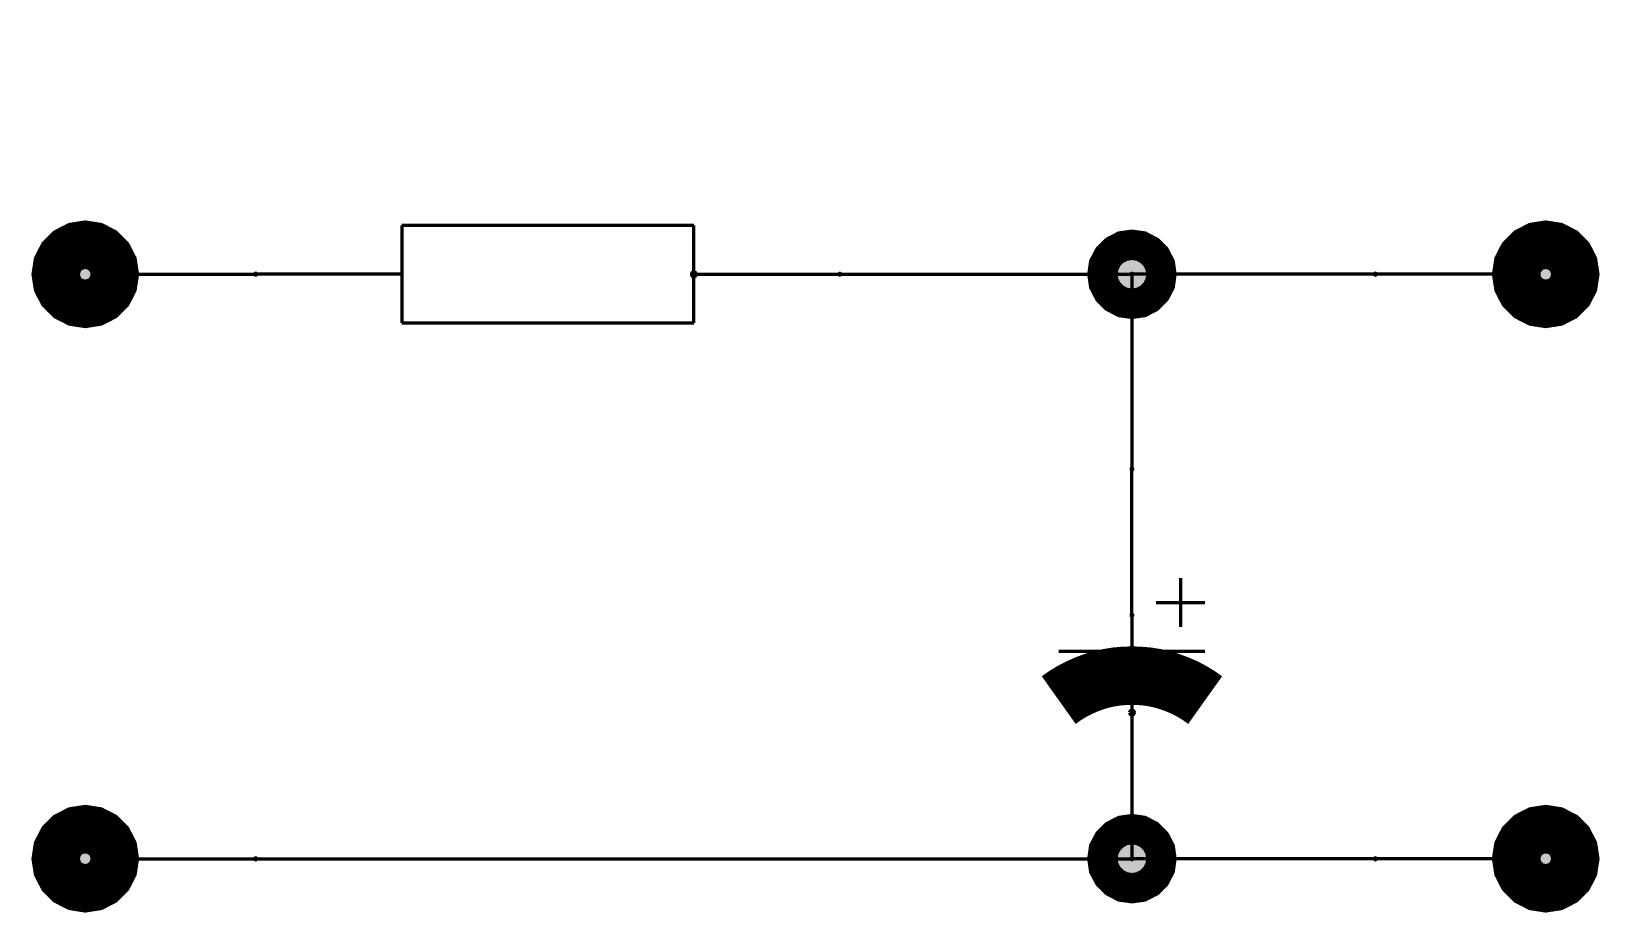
# Model space of a CAD drawing. Header units: millimetres. Extents: x -0.3 to 15.8, y -0.3 to 8.7.
import ezdxf

# ---------------------------------------------------------------- set-up
doc = ezdxf.new("R2010")
doc.units = ezdxf.units.MM
doc.linetypes.add('K5LT32768', pattern=[0])
doc.linetypes.add('K5LT32769', pattern=[0])

# ---------------------------------------------------------------- blocks, each defined once
blk = doc.blocks.new('U0')
at = {"color": 150, "linetype": 'K5LT32768', "lineweight": 60, "true_color": 0x0080ff}
for p, q in [((6.5, 6.75), (3.5, 6.75)), ((3.5, 6.75), (3.5, 5.75)), ((6.5, 5.75), (6.5, 6.75)), ((3.5, 5.75), (6.5, 5.75))]:
    blk.add_line(p, q, dxfattribs=at)

msp = doc.modelspace()

# ---------------------------------------------------------------- hatches: boundary and pattern name
h = msp.add_hatch(color=7)
h.paths.add_polyline_path([(0.397, 6.048), (0.452, 6.103), (0.488, 6.173), (0.498, 6.24), (0.492, 6.244), (0.49, 6.25), (0.493, 6.257), (0.498, 6.26), (0.488, 6.327), (0.452, 6.397), (0.397, 6.452), (0.327, 6.488), (0.25, 6.5), (0.173, 6.488), (0.103, 6.452), (0.048, 6.397), (0.012, 6.327), (0.004, 6.275), (0.02, 6.265), (0.025, 6.25), (0.018, 6.232), (0.004, 6.225), (0.012, 6.173), (0.048, 6.103), (0.103, 6.048), (0.173, 6.012), (0.25, 6), (0.327, 6.012)])
h.paths.add_polyline_path([(0.327, 0.488), (0.25, 0.5), (0.173, 0.488), (0.103, 0.452), (0.048, 0.397), (0.012, 0.327), (0.004, 0.275), (0.02, 0.265), (0.025, 0.25), (0.018, 0.232), (0.004, 0.225), (0.012, 0.173), (0.048, 0.103), (0.103, 0.048), (0.173, 0.012), (0.25, 0), (0.327, 0.012), (0.397, 0.048), (0.452, 0.103), (0.488, 0.173), (0.498, 0.24), (0.492, 0.244), (0.49, 0.25), (0.493, 0.257), (0.498, 0.26), (0.488, 0.327), (0.452, 0.397), (0.397, 0.452)])
h.paths.add_polyline_path([(15.004, 0.275), (15.02, 0.265), (15.025, 0.25), (15.018, 0.232), (15.004, 0.225), (15.012, 0.173), (15.048, 0.103), (15.103, 0.048), (15.173, 0.012), (15.25, 0), (15.327, 0.012), (15.397, 0.048), (15.452, 0.103), (15.488, 0.173), (15.5, 0.25), (15.488, 0.327), (15.452, 0.397), (15.397, 0.452), (15.327, 0.488), (15.25, 0.5), (15.173, 0.488), (15.103, 0.452), (15.048, 0.397), (15.012, 0.327)])
h.paths.add_polyline_path([(15.173, 6.012), (15.25, 6), (15.327, 6.012), (15.397, 6.048), (15.452, 6.103), (15.488, 6.173), (15.5, 6.25), (15.488, 6.327), (15.452, 6.397), (15.397, 6.452), (15.327, 6.488), (15.25, 6.5), (15.173, 6.488), (15.103, 6.452), (15.048, 6.397), (15.012, 6.327), (15.004, 6.275), (15.02, 6.265), (15.025, 6.25), (15.018, 6.232), (15.004, 6.225), (15.012, 6.173), (15.048, 6.103), (15.103, 6.048)])
h.paths.add_polyline_path([(11.01, 0.25), (11.007, 0.243), (11, 0.24), (10.993, 0.243), (10.99, 0.25), (10.852, 0.25), (10.849, 0.243), (10.844, 0.241), (10.85, 0.201), (10.873, 0.157), (10.907, 0.123), (10.951, 0.1), (11, 0.093), (11.049, 0.1), (11.093, 0.123), (11.127, 0.157), (11.15, 0.201), (11.157, 0.25)])
h.paths.add_polyline_path([(10.852, 0.25), (10.99, 0.25), (10.993, 0.257), (11, 0.26), (11, 0.407), (10.951, 0.4), (10.907, 0.377), (10.873, 0.343), (10.85, 0.299), (10.844, 0.259), (10.85, 0.255)])
h.paths.add_polyline_path([(11, 0.407), (11, 0.26), (11.007, 0.257), (11.01, 0.25), (11.157, 0.25), (11.15, 0.299), (11.127, 0.343), (11.093, 0.377), (11.049, 0.4)])
h = msp.add_hatch(color=7)
h.paths.add_polyline_path([(10.99, 6.25), (10.993, 6.257), (11, 6.26), (11.007, 6.257), (11.01, 6.25), (11.157, 6.25), (11.15, 6.299), (11.127, 6.343), (11.093, 6.377), (11.049, 6.4), (11, 6.407), (10.951, 6.4), (10.907, 6.377), (10.873, 6.343), (10.85, 6.299), (10.844, 6.259), (10.85, 6.255), (10.852, 6.25)])
h.paths.add_polyline_path([(11, 6.093), (11, 6.24), (10.993, 6.243), (10.99, 6.25), (10.852, 6.25), (10.849, 6.243), (10.844, 6.241), (10.85, 6.201), (10.873, 6.157), (10.907, 6.123), (10.951, 6.1)])
h.paths.add_polyline_path([(11.157, 6.25), (11.01, 6.25), (11.007, 6.243), (11, 6.24), (11, 6.093), (11.049, 6.1), (11.093, 6.123), (11.127, 6.157), (11.15, 6.201)])

# ---------------------------------------------------------------- linework, layer by layer
at = {"color": 150, "linetype": 'K5LT32768', "lineweight": 60, "true_color": 0x0080ff}
for p, q in [((0.5, 6.25), (2, 6.25)), ((3.5, 6.25), (2, 6.25)), ((6.5, 6.25), (8, 6.25)), ((8, 6.25), (11, 6.25)), ((11, 6.25), (11, 4.25)), ((13.5, 6.25), (11, 6.25)), ((15, 6.25), (13.5, 6.25)), ((11, 2.75), (11, 4.25)), ((11.5, 3.13), (11.5, 2.63)), ((11, 2.75), (11, 2.38)), ((11.25, 2.88), (11.75, 2.88)), ((10.25, 2.38), (11.75, 2.38)), ((11, 2.13), (11, 1.75)), ((11, 1.75), (11, 0.25)), ((0.5, 0.25), (2, 0.25)), ((2, 0.25), (11, 0.25)), ((13.5, 0.25), (11, 0.25)), ((15, 0.25), (13.5, 0.25))]:
    msp.add_line(p, q, dxfattribs=at)
at = {"color": 150, "linetype": 'K5LT32768', "true_color": 0x0080ff, "const_width": 0.6}
for points in [[(0, 6.25), (0.012, 6.173), (0.048, 6.103), (0.103, 6.048), (0.173, 6.012), (0.25, 6), (0.327, 6.012), (0.397, 6.048), (0.452, 6.103), (0.488, 6.173), (0.5, 6.25), (0.488, 6.327), (0.452, 6.397), (0.397, 6.452), (0.327, 6.488), (0.25, 6.5), (0.173, 6.488), (0.103, 6.452), (0.048, 6.397), (0.012, 6.327)], [(15, 6.25), (15.012, 6.173), (15.048, 6.103), (15.103, 6.048), (15.173, 6.012), (15.25, 6), (15.327, 6.012), (15.397, 6.048), (15.452, 6.103), (15.488, 6.173), (15.5, 6.25), (15.488, 6.327), (15.452, 6.397), (15.397, 6.452), (15.327, 6.488), (15.25, 6.5), (15.173, 6.488), (15.103, 6.452), (15.048, 6.397), (15.012, 6.327)], [(10.843, 6.25), (10.85, 6.201), (10.873, 6.157), (10.907, 6.123), (10.951, 6.1), (11, 6.093), (11.049, 6.1), (11.093, 6.123), (11.127, 6.157), (11.15, 6.201), (11.157, 6.25), (11.15, 6.299), (11.127, 6.343), (11.093, 6.377), (11.049, 6.4), (11, 6.407), (10.951, 6.4), (10.907, 6.377), (10.873, 6.343), (10.85, 6.299)], [(0, 0.25), (0.012, 0.173), (0.048, 0.103), (0.103, 0.048), (0.173, 0.012), (0.25, 0), (0.327, 0.012), (0.397, 0.048), (0.452, 0.103), (0.488, 0.173), (0.5, 0.25), (0.488, 0.327), (0.452, 0.397), (0.397, 0.452), (0.327, 0.488), (0.25, 0.5), (0.173, 0.488), (0.103, 0.452), (0.048, 0.397), (0.012, 0.327)], [(10.843, 0.25), (10.85, 0.201), (10.873, 0.157), (10.907, 0.123), (10.951, 0.1), (11, 0.093), (11.049, 0.1), (11.093, 0.123), (11.127, 0.157), (11.15, 0.201), (11.157, 0.25), (11.15, 0.299), (11.127, 0.343), (11.093, 0.377), (11.049, 0.4), (11, 0.407), (10.951, 0.4), (10.907, 0.377), (10.873, 0.343), (10.85, 0.299)], [(15, 0.25), (15.012, 0.173), (15.048, 0.103), (15.103, 0.048), (15.173, 0.012), (15.25, 0), (15.327, 0.012), (15.397, 0.048), (15.452, 0.103), (15.488, 0.173), (15.5, 0.25), (15.488, 0.327), (15.452, 0.397), (15.397, 0.452), (15.327, 0.488), (15.25, 0.5), (15.173, 0.488), (15.103, 0.452), (15.048, 0.397), (15.012, 0.327)]]:
    msp.add_lwpolyline(points, close=True, dxfattribs=at)
at = {"color": 150, "linetype": 'K5LT32769', "lineweight": 60, "true_color": 0x0080ff}
for points in [[(-0.025, 6.25, 1), (0.025, 6.25, 1)], [(0.49, 6.25, 1), (0.51, 6.25, 1)], [(1.99, 6.25, 1), (2.01, 6.25, 1)], [(1.99, 6.25, 1), (2.01, 6.25, 1)], [(1.99, 6.25, 1), (2.01, 6.25, 1)], [(6.475, 6.25, 1), (6.525, 6.25, 1)], [(6.49, 6.25, 1), (6.51, 6.25, 1)], [(7.99, 6.25, 1), (8.01, 6.25, 1)], [(7.99, 6.25, 1), (8.01, 6.25, 1)], [(10.833, 6.25, 1), (10.852, 6.25, 1)], [(10.99, 6.25, 1), (11.01, 6.25, 1)], [(10.99, 6.25, 1), (11.01, 6.25, 1)], [(10.99, 6.25, 1), (11.01, 6.25, 1)], [(10.99, 6.25, 1), (11.01, 6.25, 1)], [(13.49, 6.25, 1), (13.51, 6.25, 1)], [(13.49, 6.25, 1), (13.51, 6.25, 1)], [(14.975, 6.25, 1), (15.025, 6.25, 1)], [(14.99, 6.25, 1), (15.01, 6.25, 1)], [(10.99, 4.25, 1), (11.01, 4.25, 1)], [(10.99, 4.25, 1), (11.01, 4.25, 1)], [(10.99, 2.75, 1), (11.01, 2.75, 1)], [(10.975, 1.75, 1), (11.025, 1.75, 1)], [(10.99, 1.75, 1), (11.01, 1.75, 1)], [(-0.025, 0.25, 1), (0.025, 0.25, 1)], [(0.49, 0.25, 1), (0.51, 0.25, 1)], [(1.99, 0.25, 1), (2.01, 0.25, 1)], [(1.99, 0.25, 1), (2.01, 0.25, 1)], [(10.833, 0.25, 1), (10.852, 0.25, 1)], [(10.99, 0.25, 1), (11.01, 0.25, 1)], [(10.99, 0.25, 1), (11.01, 0.25, 1)], [(10.99, 0.25, 1), (11.01, 0.25, 1)], [(10.99, 0.25, 1), (11.01, 0.25, 1)], [(13.49, 0.25, 1), (13.51, 0.25, 1)], [(13.49, 0.25, 1), (13.51, 0.25, 1)], [(14.975, 0.25, 1), (15.025, 0.25, 1)], [(14.99, 0.25, 1), (15.01, 0.25, 1)]]:
    msp.add_lwpolyline(points, format="xyb", close=True, dxfattribs=at)
at = {"color": 150, "linetype": 'K5LT32768', "true_color": 0x0080ff, "const_width": 0.6}
msp.add_lwpolyline([(11.752, 1.878), (11.686, 1.925), (11.617, 1.967), (11.546, 2.005), (11.472, 2.037), (11.397, 2.065), (11.319, 2.089), (11.241, 2.107), (11.161, 2.12), (11.081, 2.127), (11, 2.13), (10.919, 2.127), (10.839, 2.12), (10.759, 2.107), (10.681, 2.089), (10.603, 2.065), (10.528, 2.037), (10.454, 2.004), (10.383, 1.967), (10.314, 1.925), (10.248, 1.878)], dxfattribs=at)

# ---------------------------------------------------------------- block references
msp.add_blockref('U0', (0, 0))

doc.saveas('drawing.dxf')
